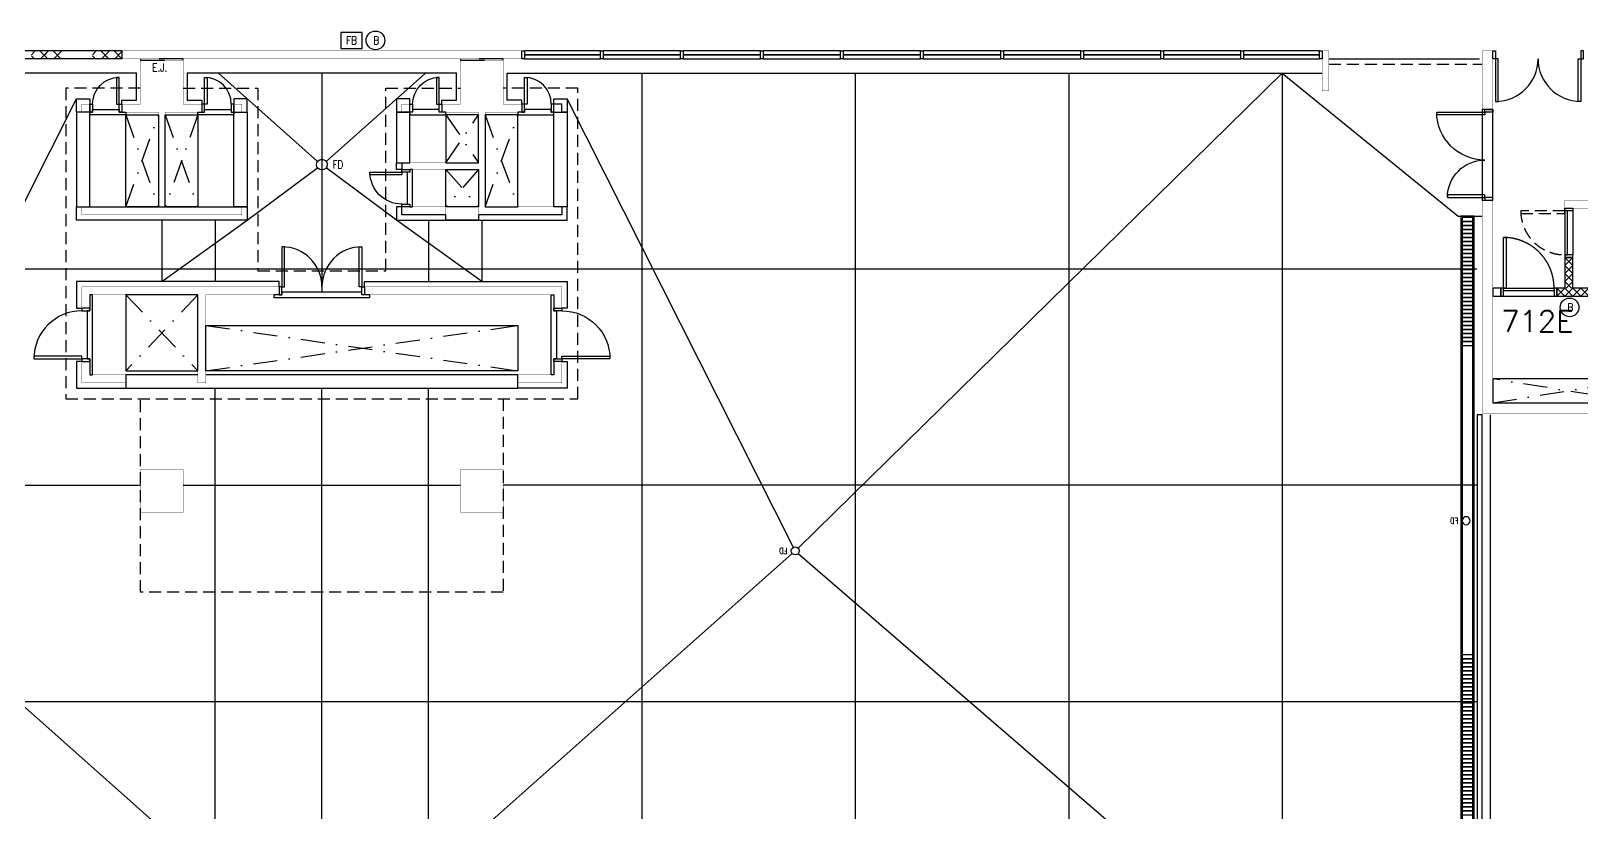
# Model space of a CAD drawing. Header units: millimetres. Extents: x -68474 to 336725, y -113450 to 40976.
# Drawn here: x 102547 to 131623, y -57038 to -42381 of the extents above; entities that cross this region are included whole.
import ezdxf

# ---------------------------------------------------------------- set-up
doc = ezdxf.new("R2010")
doc.units = ezdxf.units.MM
doc.header["$LTSCALE"] = 900
doc.linetypes.add('s5152a$0$DASHDOT', pattern=[1, 0.5, -0.25, 0, -0.25])
doc.linetypes.add('s5152a$0$HIDDEN', pattern=[0.375, 0.25, -0.125])
for name, color, linetype in [('s5152a$0$11', 7, 'Continuous'), ('s5152a$0$17', 14, 'Continuous'), ('s5152a$0$20', 7, 'Continuous'), ('s5152a$0$22', 7, 'Continuous'), ('s5152a$0$23', 7, 'Continuous'), ('s5152a$0$25', 7, 'Continuous'), ('s5152a$0$30', 7, 'Continuous'), ('s5152a$0$45', 7, 'Continuous'), ('s5152a$0$48', 2, 'Continuous'), ('s5152a$0$56', 7, 'Continuous'), ('s5152a$0$6', 7, 'Continuous'), ('s5152a$0$7', 7, 'Continuous'), ('s5152a$0$9', 7, 'Continuous'), ('s5152a$0$New200wall', 2, 'Continuous'), ('s5152a$0$ROOM-NO', 4, 'Continuous')]:
    doc.layers.add(name, color=color, linetype=linetype)
doc.styles.add('s5152a$0$STANDARD', font='SIMPLEX')

# ---------------------------------------------------------------- blocks, each defined once
blk = doc.blocks.new('s5152a$0$FD')
at = {"layer": 's5152a$0$45', "color": 10, "linetype": 'Continuous'}
blk.add_circle((0, 0), 0.1, dxfattribs=at)
at = {"layer": 's5152a$0$45', "color": 10, "linetype": 'Continuous', "style": 's5152a$0$STANDARD', "width": 0.8}
blk.add_text('FD', height=0.15, dxfattribs=at).set_placement((0.2, -0.075))
blk = doc.blocks.new('s5152a$0$D1700B')
at = {"layer": 's5152a$0$30', "color": 14, "linetype": 'Continuous'}
for points in [[(0, 0), (0.05, 0), (0.05, 0.95), (0.1, 0.95), (0.1, 0.15), (0, 0.15), (0, 0)], [(1.7, 0), (1.65, 0), (1.65, 0.95), (1.6, 0.95), (1.6, 0.15), (1.7, 0.15), (1.7, 0)]]:
    blk.add_lwpolyline(points, dxfattribs=at)
for centre, start, end in [((0.05, 0.15), 0, 90), ((1.650003, 0.15), 90, 180)]:
    blk.add_arc(centre, 0.800001, start, end, dxfattribs=at)
blk = doc.blocks.new('s5152a$0$WP')
at = {"layer": 's5152a$0$30', "color": 14, "linetype": 'Continuous'}
blk.add_line((0.05, 0), (1, 0), dxfattribs=at)
at = {"layer": 's5152a$0$30', "color": 14, "linetype": 's5152a$0$HIDDEN'}
blk.add_lwpolyline([(0.05, 1.1), (0.1, 1.1), (0.1, 0.15), (0.05, 0.15)], close=True, dxfattribs=at)
at = {"layer": 's5152a$0$30', "color": 14, "linetype": 'Continuous'}
for points in [[(0, 0), (0.05, 0), (0.05, 0.15), (0, 0.15)], [(0.05, 0.15), (1, 0.15), (1, 0.1), (0.05, 0.1)], [(1, 0), (1.05, 0), (1.05, 0.15), (1, 0.15)]]:
    blk.add_lwpolyline(points, close=True, dxfattribs=at)
at = {"layer": 's5152a$0$30', "color": 14, "linetype": 's5152a$0$HIDDEN'}
blk.add_arc((0.05, 0.15), 0.95, 0, 90, dxfattribs=at)
blk = doc.blocks.new('s5152a$0$H1350')
at = {"layer": 's5152a$0$48', "color": 1, "linetype": 'Continuous'}
for points in [[(0, 0), (0.15, 0.15), (0.3, 0), (0.45, 0.15), (0.6, 0), (0.75, 0.15), (0.9, 0), (1.05, 0.15), (1.2, 0), (1.35, 0.15)], [(0, 0.15), (0.15, 0), (0.3, 0.15), (0.45, 0), (0.6, 0.15), (0.75, 0), (0.9, 0.15), (1.05, 0), (1.2, 0.15), (1.35, 0)]]:
    blk.add_lwpolyline(points, dxfattribs=at)
blk = doc.blocks.new('s5152a$0$FBB')
at = {"layer": 's5152a$0$56', "color": 1, "linetype": 'Continuous'}
blk.add_lwpolyline([(0, 0), (0.4, 0), (0.4, 0.3), (0, 0.3)], close=True, dxfattribs=at)
blk.add_circle((0.649901, 0.1497), 0.175, dxfattribs=at)
at = {"layer": 's5152a$0$56', "color": 1, "linetype": 'Continuous', "style": 's5152a$0$STANDARD', "width": 0.8}
for s, p in [('FB', (0.1007, 0.0747)), ('B', (0.6102, 0.0747))]:
    blk.add_text(s, height=0.15, dxfattribs=at).set_placement(p)
blk = doc.blocks.new('s5152a$0$BCF')
at = {"layer": 's5152a$0$56', "color": 1, "linetype": 'Continuous'}
blk.add_circle((0, 0), 0.175, dxfattribs=at)
at = {"layer": 's5152a$0$56', "color": 1, "linetype": 'Continuous', "style": 's5152a$0$STANDARD', "width": 0.8}
blk.add_text('B', height=0.15, dxfattribs=at).set_placement((-0.0397, -0.075))
blk = doc.blocks.new('s5152a$0$D1600B')
at = {"layer": 's5152a$0$30', "color": 4, "linetype": 'Continuous'}
for points in [[(0.05, 0.15), (0.1, 0.15), (0.1, 0.9), (0.05, 0.9)], [(1.55, 0.15), (1.5, 0.15), (1.5, 0.9), (1.55, 0.9)], [(0, 0), (0.05, 0), (0.05, 0.15), (0, 0.15)], [(1.6, 0), (1.55, 0), (1.55, 0.15), (1.6, 0.15)]]:
    blk.add_lwpolyline(points, close=True, dxfattribs=at)
for centre, start, end in [((0.05, 0.15), 0, 90), ((1.550003, 0.15), 90, 180)]:
    blk.add_arc(centre, 0.750001, start, end, dxfattribs=at)
blk = doc.blocks.new('s5152a$0$D1000B')
at = {"layer": 's5152a$0$30', "linetype": 'Continuous'}
for points in [[(0.05, 0.15), (0.1, 0.15), (0.1, 1.05), (0.05, 1.05)], [(0, 0), (0.05, 0), (0.05, 0.15), (0, 0.15)], [(0.95, 0), (1, 0), (1, 0.15), (0.95, 0.15)]]:
    blk.add_lwpolyline(points, close=True, dxfattribs=at)
blk.add_arc((0.05, 0.15), 0.9, 0, 90, dxfattribs=at)
blk = doc.blocks.new('s5152a$0$D700B')
at = {"layer": 's5152a$0$30', "linetype": 'Continuous'}
for points in [[(0.05, 0.15), (0.1, 0.15), (0.1, 0.75), (0.05, 0.75)], [(0, 0), (0.05, 0), (0.05, 0.15), (0, 0.15)], [(0.65, 0), (0.7, 0), (0.7, 0.15), (0.65, 0.15)]]:
    blk.add_lwpolyline(points, close=True, dxfattribs=at)
blk.add_arc((0.05, 0.15), 0.6, 0, 90, dxfattribs=at)
blk = doc.blocks.new('s5152a$0$D600B')
at = {"layer": 's5152a$0$30', "color": 2, "linetype": 'Continuous'}
for points in [[(0.1, 0.15), (0.05, 0.15), (0.05, 0.65), (0.1, 0.65)], [(0, 0), (0.05, 0), (0.05, 0.15), (0, 0.15)], [(0.55, 0), (0.6, 0), (0.6, 0.15), (0.55, 0.15)]]:
    blk.add_lwpolyline(points, close=True, dxfattribs=at)
blk.add_arc((0.05, 0.15), 0.5, 0, 90, dxfattribs=at)
blk = doc.blocks.new('s5152a$0$D1700E')
at = {"layer": 's5152a$0$30', "linetype": 'Continuous'}
for points in [[(0.05, 0.15), (0.1, 0.15), (0.1, 1.05), (0.05, 1.05)], [(1.65, 0.15), (1.6, 0.15), (1.6, 0.85), (1.65, 0.85)], [(0, 0), (0.05, 0), (0.05, 0.15), (0, 0.15)], [(1.7, 0), (1.65, 0), (1.65, 0.15), (1.7, 0.15)]]:
    blk.add_lwpolyline(points, close=True, dxfattribs=at)
for centre, radius, start, end in [((0.05, 0.15), 0.900002, 0, 90), ((1.650003, 0.15), 0.700001, 90, 180)]:
    blk.add_arc(centre, radius, start, end, dxfattribs=at)
blk = doc.blocks.new('*X168')
at = {"color": 0}
for p, q in [((336962, -42760), (336897, -42825)), ((336954, -42900), (336897, -42843)), ((337202, -42900), (337062, -42760)), ((337209, -42760), (337069, -42900))]:
    blk.add_line(p, q, dxfattribs=at)
blk = doc.blocks.new('*X169')
at = {"color": 0}
for p, q in [((337209, -42760), (337145, -42825)), ((337202, -42900), (337145, -42843)), ((337449, -42900), (337309, -42760)), ((337457, -42760), (337317, -42900))]:
    blk.add_line(p, q, dxfattribs=at)
blk = doc.blocks.new('*X167')
at = {"color": 0}
for p, q in [((338105, -42760), (338040, -42825)), ((338097, -42900), (338040, -42843)), ((338345, -42900), (338205, -42760)), ((338352, -42760), (338212, -42900))]:
    blk.add_line(p, q, dxfattribs=at)
blk = doc.blocks.new('*X166')
at = {"color": 0}
for p, q in [((338352, -42760), (338288, -42825)), ((338345, -42900), (338288, -42843)), ((338592, -42900), (338452, -42760)), ((338600, -42760), (338460, -42900))]:
    blk.add_line(p, q, dxfattribs=at)

msp = doc.modelspace()

# ---------------------------------------------------------------- linework, layer by layer
at = {"layer": 's5152a$0$11', "color": 14, "linetype": 's5152a$0$DASHDOT'}
for p, q in [((129950, -49350), (132750, -48900)), ((132750, -49350), (129950, -48900))]:
    msp.add_line(p, q, dxfattribs=at)
at = {"layer": 's5152a$0$11', "color": 3, "linetype": 'Continuous', "const_width": 5}
msp.add_lwpolyline([(126750, -43500), (126750, -42750), (126875, -42750), (126875, -43500), (126750, -43500)], dxfattribs=at)
for points in [[(129750, -43850), (129950, -43850), (129950, -42750), (129750, -42750)], [(129750, -45550), (129950, -45550), (129950, -49350), (132750, -49350), (132750, -45700), (131300, -45700), (131300, -45550), (132900, -45550), (132900, -49350), (134050, -49350), (134050, -49550), (129750, -49550)]]:
    msp.add_lwpolyline(points, close=True, dxfattribs=at)
at = {"layer": 's5152a$0$11', "color": 1, "linetype": 'Continuous'}
msp.add_lwpolyline([(131150, -47350), (132750, -47350), (132750, -47200), (131450, -47200), (131450, -46625), (131300, -46625), (131300, -47200), (131150, -47200)], close=True, dxfattribs=at)
at = {"layer": 's5152a$0$11', "color": 14, "linetype": 'Continuous'}
msp.add_lwpolyline([(129950, -47350), (130100, -47350), (130100, -47200), (129950, -47200)], close=True, dxfattribs=at)
at = {"layer": 's5152a$0$11', "color": 2, "linetype": 'Continuous'}
msp.add_lwpolyline([(129950, -49350), (132750, -49350), (132750, -48900), (129950, -48900)], close=True, dxfattribs=at)
at = {"layer": 's5152a$0$20', "color": 2, "linetype": 'Continuous', "const_width": 5}
for points in [[(103500, -45825), (103500, -45675), (104937.5, -45675), (104937.5, -43900), (104250, -43900), (104250, -43750), (104600, -43750), (104600, -42925), (105400, -42925), (105400, -43750), (105750, -43750), (105750, -43900), (105062.5, -43900), (105062.5, -45675), (106500, -45675), (106500, -45825)], [(104250, -42900), (111750, -42900), (111750, -42750), (104250, -42750)], [(110937.5, -45825), (112500, -45825), (112500, -45675), (111062.5, -45675), (111062.5, -43900), (111750, -43900), (111750, -43750), (111400, -43750), (111400, -42925), (110600, -42925), (110600, -43750), (110250, -43750), (110250, -43900), (110937.5, -43900), (110937.5, -44850), (109500, -44850), (109500, -44975), (110937.5, -44975), (110937.5, -45675), (110937.5, -45675)], [(103500, -43900), (103650, -43900), (103650, -43750), (103500, -43750)], [(106500, -43900), (106350, -43900), (106350, -43750), (106500, -43750)], [(109500, -43900), (109650, -43900), (109650, -43750), (109500, -43750)], [(112500, -43900), (112350, -43900), (112350, -43750), (112500, -43750)], [(109500, -45825), (110325, -45825), (110325, -45675), (109500, -45675)], [(103500, -47575), (103500, -47175), (107200, -47175), (107200, -47325), (105825, -47325), (105825, -48975), (105675, -48975), (105675, -47325), (103650, -47325), (103650, -47575)], [(112350, -47575), (112500, -47575), (112500, -47175), (108800, -47175), (108800, -47325), (112350, -47325)], [(103500, -48575), (103650, -48575), (103650, -48825), (104325, -48825), (104325, -48975), (103500, -48975)], [(111675, -48975), (111675, -48825), (112350, -48825), (112350, -48575), (112500, -48575), (112500, -48975)]]:
    msp.add_lwpolyline(points, close=True, dxfattribs=at)
at = {"layer": 's5152a$0$22', "color": 1, "linetype": 'Continuous'}
for points in [[(131300, -46625), (131450, -46775), (131300, -46925), (131450, -47075), (131325, -47200)], [(131450, -46625), (131300, -46775), (131450, -46925), (131300, -47075), (131425, -47200)]]:
    msp.add_lwpolyline(points, dxfattribs=at)
at = {"layer": 's5152a$0$23', "color": 2, "linetype": 'Continuous'}
msp.add_line((129900, -49575), (129900, -72749.8), dxfattribs=at)
at = {"layer": 's5152a$0$23', "color": 10, "linetype": 'Continuous'}
for points in [[(111750, -42750), (111800, -42750), (111800, -42900), (111750, -42900)], [(111800, -42820), (113225, -42820), (113225, -42750), (111800, -42750)], [(111800, -42900), (113225, -42900), (113225, -42830), (111800, -42830)], [(113225, -42750), (113275, -42750), (113275, -42900), (113225, -42900)], [(113275, -42820), (114725, -42820), (114725, -42750), (113275, -42750)], [(113275, -42900), (114725, -42900), (114725, -42830), (113275, -42830)], [(114725, -42750), (114775, -42750), (114775, -42900), (114725, -42900)], [(114775, -42820), (116225, -42820), (116225, -42750), (114775, -42750)], [(114775, -42900), (116225, -42900), (116225, -42830), (114775, -42830)], [(116225, -42750), (116275, -42750), (116275, -42900), (116225, -42900)], [(116275, -42820), (117725, -42820), (117725, -42750), (116275, -42750)], [(116275, -42900), (117725, -42900), (117725, -42830), (116275, -42830)], [(117725, -42750), (117775, -42750), (117775, -42900), (117725, -42900)], [(117775, -42820), (119225, -42820), (119225, -42750), (117775, -42750)], [(117775, -42900), (119225, -42900), (119225, -42830), (117775, -42830)], [(119225, -42750), (119275, -42750), (119275, -42900), (119225, -42900)], [(119275, -42820), (120725, -42820), (120725, -42750), (119275, -42750)], [(119275, -42900), (120725, -42900), (120725, -42830), (119275, -42830)], [(120725, -42750), (120775, -42750), (120775, -42900), (120725, -42900)], [(120775, -42820), (122225, -42820), (122225, -42750), (120775, -42750)], [(120775, -42900), (122225, -42900), (122225, -42830), (120775, -42830)], [(122225, -42750), (122275, -42750), (122275, -42900), (122225, -42900)], [(122275, -42820), (123725, -42820), (123725, -42750), (122275, -42750)], [(122275, -42900), (123725, -42900), (123725, -42830), (122275, -42830)], [(123725, -42750), (123775, -42750), (123775, -42900), (123725, -42900)], [(123775, -42820), (125225, -42820), (125225, -42750), (123775, -42750)], [(123775, -42900), (125225, -42900), (125225, -42830), (123775, -42830)], [(125225, -42750), (125275, -42750), (125275, -42900), (125225, -42900)], [(125275, -42820), (126700, -42820), (126700, -42750), (125275, -42750)], [(125275, -42900), (126700, -42900), (126700, -42830), (125275, -42830)], [(126700, -42750), (126750, -42750), (126750, -42900), (126700, -42900)]]:
    msp.add_lwpolyline(points, close=True, dxfattribs=at)
at = {"layer": 's5152a$0$23', "color": 2, "linetype": 's5152a$0$HIDDEN'}
for points in [[(104600, -43450), (103200, -43450), (103200, -49275), (112800, -49275), (112800, -43450), (111400, -43450)], [(105400, -43450), (106800, -43450), (106800, -46875), (109200, -46875), (109200, -43450), (110600, -43450)], [(111400, -49275), (111400, -52900), (104600, -52900), (104600, -49275)]]:
    msp.add_lwpolyline(points, dxfattribs=at)
at = {"layer": 's5152a$0$23', "color": 2, "linetype": 'Continuous'}
msp.add_lwpolyline([(129750, -49575), (129655, -49575), (129655, -72749.8), (129750, -72749.8)], close=True, dxfattribs=at)
at = {"layer": 's5152a$0$25', "color": 2, "linetype": 's5152a$0$DASHDOT'}
for p, q in [((104325, -43950), (104937.5, -45675)), ((104325, -45675), (104937.5, -43950)), ((105675, -43950), (105062.5, -45675)), ((105062.5, -43950), (105675, -45675)), ((110325, -44850), (110937.5, -43950)), ((110325, -43950), (110937.5, -44850)), ((111062.5, -45675), (111675, -43950)), ((111062.5, -43950), (111675, -45675)), ((110937.5, -44975), (110325, -45675)), ((110325, -44975), (110937.5, -45675)), ((105675, -47325), (104325, -48750)), ((104325, -47325), (105675, -48750)), ((105825, -48750), (111675, -47900)), ((105825, -47900), (111675, -48750))]:
    msp.add_line(p, q, dxfattribs=at)
at = {"layer": 's5152a$0$25', "linetype": 'Continuous'}
for points in [[(104250, -43750), (104250, -43675), (104525, -43675), (104525, -43170), (99900, -43170)], [(110250, -43750), (110250, -43675), (110525, -43675), (110525, -43170), (105475, -43170), (105475, -43675), (105750, -43675), (105750, -43750)], [(111750, -43750), (111750, -43675), (111475, -43675), (111475, -43170), (126750, -43170)]]:
    msp.add_lwpolyline(points, dxfattribs=at)
at = {"layer": 's5152a$0$25', "color": 2, "linetype": 'Continuous'}
for points in [[(103650, -43900), (103400, -43900), (103400, -43650), (103650, -43650)], [(103400, -45675), (103650, -45675), (103650, -43900), (103400, -43900)], [(104325, -43900), (104325, -43950), (103650, -43950), (103650, -43900), (103700, -43900), (103700, -43850), (104200, -43850), (104200, -43900)], [(106350, -43900), (106350, -43950), (105675, -43950), (105675, -43900), (105800, -43900), (105800, -43850), (106300, -43850), (106300, -43900)], [(106350, -43900), (106600, -43900), (106600, -43650), (106350, -43650)], [(106350, -43900), (106600, -43900), (106600, -45675), (106350, -45675)], [(109400, -43900), (109650, -43900), (109650, -43650), (109400, -43650)], [(109400, -44850), (109650, -44850), (109650, -43900), (109400, -43900)], [(109650, -43900), (109650, -43950), (110325, -43950), (110325, -43900), (110200, -43900), (110200, -43850), (109700, -43850), (109700, -43900)], [(111675, -43900), (111675, -43950), (112350, -43950), (112350, -43900), (112300, -43900), (112300, -43850), (111800, -43850), (111800, -43900)], [(112350, -43750), (112350, -43650), (112600, -43650), (112600, -43900), (112500, -43900), (112500, -43750)], [(112350, -43900), (112600, -43900), (112600, -45675), (112350, -45675)], [(104325, -43950), (104937.5, -43950), (104937.5, -45675), (104325, -45675)], [(105062.5, -43950), (105675, -43950), (105675, -45675), (105062.5, -45675)], [(110937.5, -43950), (110325, -43950), (110325, -44850), (110937.5, -44850)], [(111675, -43950), (111062.5, -43950), (111062.5, -45675), (111675, -45675)], [(109500, -44975), (109400, -44975), (109400, -44850), (109500, -44850)], [(109600, -45025), (109600, -45625), (109650, -45625), (109650, -45675), (109700, -45675), (109700, -44975), (109650, -44975), (109650, -45025)], [(110325, -44975), (110937.5, -44975), (110937.5, -45675), (110325, -45675)], [(103400, -45675), (106600, -45675), (106600, -45925), (103400, -45925)], [(109500, -45675), (109400, -45675), (109400, -45925), (112600, -45925), (112600, -45675), (112500, -45675), (112500, -45825), (110938, -45825), (110938, -45925), (110325, -45925), (110325, -45825), (109500, -45825)], [(103600, -47625), (103600, -48525), (103650, -48525), (103650, -48825), (103700, -48825), (103700, -47325), (103650, -47325), (103650, -47625)], [(104325, -48750), (105675, -48750), (105675, -47325), (104325, -47325)], [(107100, -47375), (108900, -47375), (108900, -47325), (108750, -47325), (108750, -47275), (107250, -47275), (107250, -47325), (107100, -47325)], [(112400, -47625), (112400, -48525), (112350, -48525), (112350, -48825), (112300, -48825), (112300, -47325), (112350, -47325), (112350, -47625)], [(111675, -48750), (105825, -48750), (105825, -47900), (111675, -47900)]]:
    msp.add_lwpolyline(points, close=True, dxfattribs=at)
for points in [[(107200, -47175), (107200, -47075), (103400, -47075), (103400, -47575), (103500, -47575)], [(108800, -47175), (108800, -47075), (112600, -47075), (112600, -47575), (112500, -47575)], [(103500, -48575), (103400, -48575), (103400, -49075), (104325, -49075)], [(105675, -48825), (104325, -48825), (104325, -49075), (111675, -49075), (111675, -48825), (105825, -48825)], [(112500, -48575), (112600, -48575), (112600, -49075), (111675, -49075)]]:
    msp.add_lwpolyline(points, dxfattribs=at)
at = {"layer": 's5152a$0$30', "color": 3, "linetype": 'Continuous'}
msp.add_line((126875, -42900), (129700, -42900), dxfattribs=at)
at = {"layer": 's5152a$0$30', "color": 4, "linetype": 'Continuous'}
msp.add_line((131450, -45750), (131450, -46575), dxfattribs=at)
at = {"layer": 's5152a$0$30', "color": 3, "linetype": 'Continuous'}
msp.add_lwpolyline([(129750, -45550), (129950, -45550), (129950, -43850), (129750, -43850)], close=True, dxfattribs=at)
at = {"layer": 's5152a$0$30', "color": 4, "linetype": 's5152a$0$HIDDEN'}
msp.add_lwpolyline([(130475, -45750), (130475, -45800), (131300, -45800), (131300, -45750)], close=True, dxfattribs=at)
at = {"layer": 's5152a$0$30', "color": 4, "linetype": 'Continuous'}
for points in [[(131300, -45700), (131450, -45700), (131450, -45750), (131300, -45750)], [(131300, -46575), (131350, -46575), (131350, -45750), (131300, -45750)], [(131300, -46625), (131450, -46625), (131450, -46575), (131300, -46575)]]:
    msp.add_lwpolyline(points, close=True, dxfattribs=at)
at = {"layer": 's5152a$0$30', "color": 4, "linetype": 's5152a$0$HIDDEN'}
msp.add_arc((131300, -45750), 825, 180, 270, dxfattribs=at)
at = {"layer": 's5152a$0$45', "color": 4, "linetype": 'Continuous'}
for p, q in [((106060.1, -43170), (107920.5, -44824.1)), ((109939.9, -43170), (108079.5, -44824.1))]:
    msp.add_line(p, q, dxfattribs=at)
at = {"layer": 's5152a$0$45', "color": 8, "linetype": 'Continuous'}
for p, q in [((108000, -43170), (108000, -47275)), ((116927.4, -52071.3), (126000.1, -43170)), ((126000.1, -43170), (126000.1, -71250)), ((99900, -50594.50605), (103400, -43650)), ((116838.3, -52059.4), (112600, -43650)), ((108000, -59999.9), (108000, -49075)), ((99181.3, -52174.5), (108000, -59999.9)), ((116818.7, -52174.5), (108000, -59999.9)), ((116931.7, -52173.9), (125999.9, -59999.9))]:
    msp.add_line(p, q, dxfattribs=at)
at = {"layer": 's5152a$0$45', "color": 4, "linetype": 'Continuous'}
for points in [[(126000.1, -43170), (129299.6, -45850.2), (129750.2, -45850.2)], [(105000, -45925), (105000, -47075), (106600, -45925), (107920.5, -44945.5)], [(111000, -45925), (111000, -47075), (109400, -45925), (108079.5, -44945.4)]]:
    msp.add_lwpolyline(points, dxfattribs=at)
at = {"layer": 's5152a$0$45', "color": 14, "linetype": 'Continuous'}
for points in [[(129350, -75750), (129600, -75750), (129600, -45850.2), (129350, -45850.2)], [(129575, -45875), (129375, -45875), (129375, -45950), (129575, -45950)], [(129375, -75725), (129575, -75725), (129575, -45875.2), (129375, -45875.2)], [(129575, -45950), (129375, -45950), (129375, -46025), (129575, -46025)], [(129575, -46025), (129375, -46025), (129375, -46100), (129575, -46100)], [(129575, -46100), (129375, -46100), (129375, -46175), (129575, -46175)], [(129575, -46175), (129375, -46175), (129375, -46250), (129575, -46250)], [(129575, -46250), (129375, -46250), (129375, -46325), (129575, -46325)], [(129575, -46325), (129375, -46325), (129375, -46400), (129575, -46400)], [(129575, -46400), (129375, -46400), (129375, -46475), (129575, -46475)], [(129575, -46475), (129375, -46475), (129375, -46550), (129575, -46550)], [(129575, -46550), (129375, -46550), (129375, -46625), (129575, -46625)], [(129575, -46625), (129375, -46625), (129375, -46700), (129575, -46700)], [(129575, -46700), (129375, -46700), (129375, -46775), (129575, -46775)], [(129575, -46775), (129375, -46775), (129375, -46850), (129575, -46850)], [(129575, -46850), (129375, -46850), (129375, -46925), (129575, -46925)], [(129575, -46925), (129375, -46925), (129375, -47000), (129575, -47000)], [(129575, -47000), (129375, -47000), (129375, -47075), (129575, -47075)], [(129575, -47075), (129375, -47075), (129375, -47150), (129575, -47150)], [(129575, -47150), (129375, -47150), (129375, -47225), (129575, -47225)], [(129575, -47225), (129375, -47225), (129375, -47300), (129575, -47300)], [(129575, -47300), (129375, -47300), (129375, -47375), (129575, -47375)], [(129575, -47375), (129375, -47375), (129375, -47450), (129575, -47450)], [(129575, -47450), (129375, -47450), (129375, -47525), (129575, -47525)], [(129575, -47525), (129375, -47525), (129375, -47600), (129575, -47600)], [(129575, -47600), (129375, -47600), (129375, -47675), (129575, -47675)], [(129575, -47675), (129375, -47675), (129375, -47750), (129575, -47750)], [(129575, -47750), (129375, -47750), (129375, -47825), (129575, -47825)], [(129575, -47825), (129375, -47825), (129375, -47900), (129575, -47900)], [(129575, -47900), (129375, -47900), (129375, -47975), (129575, -47975)], [(129575, -47975), (129375, -47975), (129375, -48050), (129575, -48050)], [(129575, -48050), (129375, -48050), (129375, -48125), (129575, -48125)], [(129575, -48125), (129375, -48125), (129375, -48200), (129575, -48200)], [(129575, -48200), (129375, -48200), (129375, -48275), (129575, -48275)], [(129575, -54075), (129375, -54075), (129375, -54150), (129575, -54150)], [(129575, -54150), (129375, -54150), (129375, -54225), (129575, -54225)], [(129575, -54225), (129375, -54225), (129375, -54300), (129575, -54300)], [(129575, -54300), (129375, -54300), (129375, -54375), (129575, -54375)], [(129575, -54375), (129375, -54375), (129375, -54450), (129575, -54450)], [(129575, -54450), (129375, -54450), (129375, -54525), (129575, -54525)], [(129575, -54525), (129375, -54525), (129375, -54600), (129575, -54600)], [(129575, -54600), (129375, -54600), (129375, -54675), (129575, -54675)], [(129575, -54675), (129375, -54675), (129375, -54750), (129575, -54750)], [(129575, -54750), (129375, -54750), (129375, -54825), (129575, -54825)], [(129575, -54825), (129375, -54825), (129375, -54900), (129575, -54900)], [(129575, -54900), (129375, -54900), (129375, -54975), (129575, -54975)], [(129575, -54975), (129375, -54975), (129375, -55050), (129575, -55050)], [(129575, -55050), (129375, -55050), (129375, -55125), (129575, -55125)], [(129575, -55125), (129375, -55125), (129375, -55200), (129575, -55200)], [(129575, -55200), (129375, -55200), (129375, -55275), (129575, -55275)], [(129575, -55275), (129375, -55275), (129375, -55350), (129575, -55350)], [(129575, -55350), (129375, -55350), (129375, -55425), (129575, -55425)], [(129575, -55425), (129375, -55425), (129375, -55500), (129575, -55500)], [(129575, -55500), (129375, -55500), (129375, -55575), (129575, -55575)], [(129575, -55575), (129375, -55575), (129375, -55650), (129575, -55650)], [(129575, -55650), (129375, -55650), (129375, -55725), (129575, -55725)], [(129575, -55725), (129375, -55725), (129375, -55800), (129575, -55800)], [(129575, -55800), (129375, -55800), (129375, -55875), (129575, -55875)], [(129575, -55875), (129375, -55875), (129375, -55950), (129575, -55950)], [(129575, -55950), (129375, -55950), (129375, -56025), (129575, -56025)], [(129575, -56025), (129375, -56025), (129375, -56100), (129575, -56100)], [(129575, -56100), (129375, -56100), (129375, -56175), (129575, -56175)], [(129575, -56175), (129375, -56175), (129375, -56250), (129575, -56250)], [(129575, -56250), (129375, -56250), (129375, -56325), (129575, -56325)], [(129575, -56325), (129375, -56325), (129375, -56400), (129575, -56400)], [(129575, -56400), (129375, -56400), (129375, -56475), (129575, -56475)], [(129575, -56475), (129375, -56475), (129375, -56550), (129575, -56550)], [(129575, -56550), (129375, -56550), (129375, -56625), (129575, -56625)], [(129575, -56625), (129375, -56625), (129375, -56700), (129575, -56700)], [(129575, -56700), (129375, -56700), (129375, -56775), (129575, -56775)], [(129575, -56775), (129375, -56775), (129375, -56850), (129575, -56850)], [(129575, -56850), (129375, -56850), (129375, -56925), (129575, -56925)], [(129575, -56925), (129375, -56925), (129375, -57000), (129575, -57000)], [(129575, -57000), (129375, -57000), (129375, -57075), (129575, -57075)]]:
    msp.add_lwpolyline(points, close=True, dxfattribs=at)
at = {"layer": 's5152a$0$56', "color": 2, "linetype": 's5152a$0$HIDDEN'}
msp.add_line((126875, -43000), (129750, -43000), dxfattribs=at)
at = {"layer": 's5152a$0$6', "color": 2, "linetype": 'Continuous', "const_width": 5}
for points in [[(104600, -50600), (105400, -50600), (105400, -51400), (104600, -51400)], [(110600, -50600), (111400, -50600), (111400, -51400), (110600, -51400)]]:
    msp.add_lwpolyline(points, close=True, dxfattribs=at)
at = {"layer": 's5152a$0$7', "color": 10, "linetype": 'Continuous'}
for p, q in [((114000.1, -43170), (114000.1, -58172.4)), ((118000.1, -43170), (118000.1, -58172.4)), ((122000.1, -43170), (122000.1, -58130.20789)), ((106000.1, -45925), (106000.1, -47075)), ((110000.1, -45925), (110000.1, -47075)), ((99900, -46837.6), (129650, -46837.6)), ((106000.1, -65786.9), (106000.1, -49075)), ((110000.1, -65786.9), (110000.1, -49075)), ((99900, -50891.5), (104600, -50891.5)), ((105400, -50891.5), (110600, -50891.5)), ((129650, -50891.5), (111400, -50891.5)), ((97900, -54945.4), (129650, -54945.4))]:
    msp.add_line(p, q, dxfattribs=at)
at = {"layer": 's5152a$0$9', "color": 1, "linetype": 's5152a$0$DASHDOT'}
for points in [[(104600, -42925), (105400, -42925), (105400, -42900), (104600, -42900)], [(110600, -42925), (111400, -42925), (111400, -42900), (110600, -42900)]]:
    msp.add_lwpolyline(points, close=True, dxfattribs=at)
at = {"layer": 's5152a$0$New200wall'}
msp.add_lwpolyline([(104250, -42900), (99900, -42900), (99900, -42748.44148), (104250, -42748.44148)], close=True, dxfattribs=at)

# ---------------------------------------------------------------- block references
at = {"xscale": 999.9979999999999, "yscale": 999.9979999999999, "zscale": 1000}
for name, p in [('s5152a$0$FBB', (108354.4, -42705.3)), ('s5152a$0$D600B', (105750, -43900)), ('s5152a$0$D600B', (111750, -43900)), ('s5152a$0$FD', (108000, -44884.8)), ('s5152a$0$D1600B', (107200, -47325)), ('s5152a$0$WP', (130100, -47350)), ('s5152a$0$H1350', (131150, -47350)), ('s5152a$0$BCF', (131390.1, -47560.1))]:
    msp.add_blockref(name, p, dxfattribs=at)
at = {"zscale": 1000}
for name, p, xscale, yscale, rotation in [('s5152a$0$D1700B', (131650, -42750), 999.9979999999999, 999.9979999999999, 180), ('s5152a$0$D600B', (104250, -43900), 999.9979999999999, -999.9979999999999, 180), ('s5152a$0$D600B', (110250, -43900), 999.9979999999999, -999.9979999999999, 180), ('s5152a$0$D1700E', (129950, -43850), 999.9979999999999, -999.9979999999999, 270), ('s5152a$0$D700B', (109650, -44975), 999.9979999999999, -999.9979999999999, 270), ('s5152a$0$D1000B', (103650, -48575), 999.9979999999999, 999.9979999999999, 90), ('s5152a$0$D1000B', (112350, -48575), 999.9979999999999, -999.9979999999999, 90), ('s5152a$0$FD', (129451.9, -51558.5), 749.999, -749.999, 180), ('s5152a$0$FD', (116874.9, -52124.9), 749.999, 749.999, 180)]:
    msp.add_blockref(name, p, dxfattribs=dict(at, xscale=xscale, yscale=yscale, rotation=rotation))
at = {"layer": 's5152a$0$17', "linetype": 'Continuous'}
for name in ['*X168', '*X169', '*X167', '*X166']:
    msp.add_blockref(name, (-234342, 0), dxfattribs=at)

# ---------------------------------------------------------------- texts
at = {"layer": 's5152a$0$9', "color": 2, "linetype": 'Continuous', "style": 's5152a$0$STANDARD', "width": 0.8}
msp.add_text('E.J.', height=150, dxfattribs=at).set_placement((104817.8, -43139.9))
at = {"layer": 's5152a$0$ROOM-NO', "style": 's5152a$0$STANDARD'}
msp.add_text('712E', height=400, dxfattribs=at).set_placement((130108.62935, -48021.26904))

doc.saveas('drawing.dxf')
